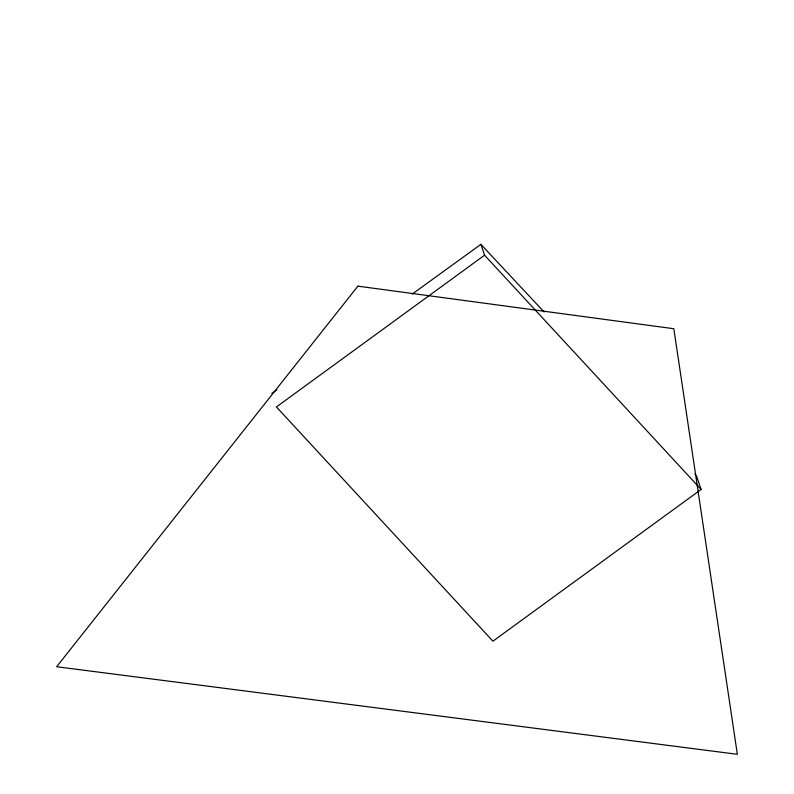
<?xml version="1.0" encoding="UTF-8"?>
<svg xmlns="http://www.w3.org/2000/svg" width="794" height="794" viewBox="0 0 794 794"><rect width="100%" height="100%" fill="white"/><g stroke="black" fill="none" stroke-linecap="round" stroke-linejoin="round"><path stroke-width="1.19" d="M271.846 393.477L276.838 389.834M412.116 294.127L480.896 244.373L484.568 255.211L276.411 406.955L492.935 641.185L701.102 489.441L696.536 475.963L694.889 474.177M480.896 244.373L544.089 311.943M484.568 255.211L701.102 489.441M357.886 286.158L56.642 666.732L737.358 754.3L673.828 328.726L357.886 286.158"/></g></svg>
